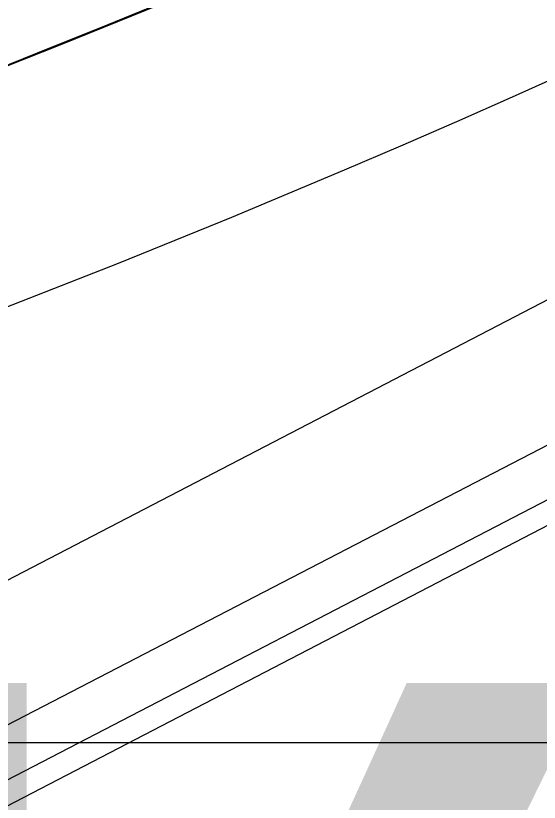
# Model space of a CAD drawing. Header units: millimetres. Extents: x 0 to 636307, y -180975 to 471719.
# Drawn here: x 578262 to 578706, y -58607 to -57940 of the extents above; entities that cross this region are included whole.
import ezdxf
from ezdxf.enums import TextEntityAlignment as Align

# ---------------------------------------------------------------- set-up
doc = ezdxf.new("R2018")
doc.units = ezdxf.units.MM
doc.linetypes.add('CENTER', pattern=[2, 1.25, -0.25, 0.25, -0.25])
for name, color, linetype, lineweight in [('АР_Маркер экспликации', 239, 'Continuous', 13), ('АР_Номер помещения', 250, 'Continuous', 9), ('АР_Оси', 7, 'Continuous', 25), ('АР_Подоконники', 163, 'Continuous', 9), ('АР_Размеры дверей', 15, 'Continuous', 0), ('АР_Сущ Несущая стена', 250, 'Continuous', 50), ('ТОНКАЯ', 253, 'Continuous', 0)]:
    doc.layers.add(name, color=color, linetype=linetype, lineweight=lineweight)
doc.layers.add('АР_Названия помещений', color=124, linetype='Continuous', lineweight=5, plot=False)
doc.layers.add('АР_Помещения_площадь', color=19, linetype='Continuous', lineweight=9, plot=False)
doc.layers.get('АР_Размеры дверей').off()
doc.styles.add('ISOCPEUR', font='', dxfattribs={"height": 250})
doc.styles.get("Standard").update_dxf_attribs({"font": 'GOST.TTF'})
doc.styles.get('ISOCPEUR').set_extended_font_data('ISOCPEUR', italic=True)

# ---------------------------------------------------------------- blocks, each defined once
blk = doc.blocks.new('*U86')
at = {"color": 7, "style": 'ISOCPEUR', "width": 0.7, "flags": 1}
blk.add_attdef('КАТЕГОРИЯ', (-499.17, -2092.19), '', height=250, dxfattribs=at)
at = {"layer": 'АР_Номер помещения', "color": 7, "style": 'ISOCPEUR', "width": 0.7}
blk.add_attdef('НОМЕР_ПОМЕЩЕНИЯ', text='', height=300, dxfattribs=at).set_placement((-517.55, 1402.82), align=Align.MIDDLE_CENTER)
at = {"layer": 'АР_Помещения_площадь', "color": 7, "lineweight": 30, "width": 0.7, "flags": 104}
blk.add_attdef('ИМЯ_ПОМЕЩЕНИЯ', text='', height=100, dxfattribs=at).set_placement((157.63, 1217.14), align=Align.MIDDLE_CENTER)
at = {"layer": 'АР_Помещения_площадь', "color": 7, "style": 'ISOCPEUR', "width": 0.7}
blk.add_attdef('ПЛОЩАДЬ_ПОМЕЩЕНИЯ', text='', height=200, dxfattribs=at).set_placement((-318.46, 582.58), align=Align.MIDDLE_RIGHT)
blk = doc.blocks.new('*U84')
at = {"color": 7, "style": 'ISOCPEUR', "width": 0.7, "flags": 1}
blk.add_attdef('КАТЕГОРИЯ', (-499.17, -2092.19), '', height=250, dxfattribs=at)
at = {"layer": 'АР_Номер помещения', "color": 7, "style": 'ISOCPEUR', "width": 0.7}
blk.add_attdef('НОМЕР_ПОМЕЩЕНИЯ', text='', height=300, dxfattribs=at).set_placement((-13874.5, 6637.55), align=Align.MIDDLE_CENTER)
at = {"layer": 'АР_Помещения_площадь', "color": 7, "lineweight": 30, "width": 0.7, "flags": 104}
blk.add_attdef('ИМЯ_ПОМЕЩЕНИЯ', text='', height=100, dxfattribs=at).set_placement((157.63, 1217.14), align=Align.MIDDLE_CENTER)
at = {"layer": 'АР_Помещения_площадь', "color": 7, "style": 'ISOCPEUR', "width": 0.7}
blk.add_attdef('ПЛОЩАДЬ_ПОМЕЩЕНИЯ', text='', height=200, dxfattribs=at).set_placement((-12654.58, 407.67), align=Align.MIDDLE_RIGHT)
blk = doc.blocks.new('*U82')
at = {"color": 7, "style": 'ISOCPEUR', "width": 0.7, "flags": 1}
blk.add_attdef('КАТЕГОРИЯ', (-499.17, -2092.19), '', height=250, dxfattribs=at)
at = {"layer": 'АР_Номер помещения', "color": 7, "style": 'ISOCPEUR', "width": 0.7}
blk.add_attdef('НОМЕР_ПОМЕЩЕНИЯ', text='', height=300, dxfattribs=at).set_placement((-17424.9, 1870.77), align=Align.MIDDLE_CENTER)
at = {"layer": 'АР_Помещения_площадь', "color": 7, "lineweight": 30, "width": 0.7, "flags": 104}
blk.add_attdef('ИМЯ_ПОМЕЩЕНИЯ', text='', height=100, dxfattribs=at).set_placement((157.63, 1217.14), align=Align.MIDDLE_CENTER)
at = {"layer": 'АР_Помещения_площадь', "color": 7, "style": 'ISOCPEUR', "width": 0.7}
blk.add_attdef('ПЛОЩАДЬ_ПОМЕЩЕНИЯ', text='', height=200, dxfattribs=at).set_placement((-12452.81, 399.36), align=Align.MIDDLE_RIGHT)
blk = doc.blocks.new('A$Cd39b9c29')
at = {"color": 5, "ltscale": 150}
for p, q in [((2578.97, -4736.93), (225.75, -5964.71)), ((2712.93, -4791.12), (270.47, -6064.23)), ((2737.19, -4824.67), (287.36, -6102.09)), ((2748.21, -4839.88), (305.64, -6114.63))]:
    blk.add_line(p, q, dxfattribs=at)
blk = doc.blocks.new('A$Cec9b444d')
at = {"layer": 'ТОНКАЯ', "ltscale": 100, "rotation": 359.8999999999999}
blk.add_blockref('A$Cd39b9c29', (-19.13, 2.91), dxfattribs=at)

msp = doc.modelspace()

# ---------------------------------------------------------------- linework, layer by layer
at = {"layer": 'АР_Оси', "linetype": 'CENTER', "lineweight": 9, "ltscale": 1000}
msp.add_line((547718.2, -58556.44), (630896.6, -58556.44), dxfattribs=at)
at = {"layer": 'АР_Подоконники', "lineweight": 9, "ltscale": 100}
for centre, radius, start, end in [((574980.41, -49678.57), 8924.05, 271.108834, 356.403957), ((574970.05, -49666.21), 8940.17, 271.691254, 356.329081)]:
    msp.add_arc(centre, radius, start, end, dxfattribs=at)
at = {"layer": 'АР_Сущ Несущая стена', "lineweight": 9, "ltscale": 100}
for centre, radius, start, end in [((574961.78, -49654.55), 9144.28, 272.820638, 356.288731), ((574969.45, -49672.54), 9778.65, 272.592548, 356.635391)]:
    msp.add_arc(centre, radius, start, end, dxfattribs=at)

# ---------------------------------------------------------------- block references
at = {"layer": 'АР_Маркер экспликации', "lineweight": 9}
ref = msp.add_blockref('*U86', (576088.72, -51962.35), dxfattribs=at)
lines = msp.add_mtext('\\W0.8000;Коридор и рекреация (основная и старшая школа)', dxfattribs={"layer": 'АР_Названия помещений', "insert": (576435.74, -53236.95), "char_height": 6239.8004, "width": 926.94, "attachment_point": 1})
ref.add_attrib('ИМЯ_ПОМЕЩЕНИЯ', '', (576435.74, -53236.95), dxfattribs={"flags": 104}).embed_mtext(lines)
ref = msp.add_blockref('*U84', (571975.85, -58284.72), dxfattribs=at)
lines = msp.add_mtext('\\W0.8000;Кабинет материальной технологии тип 2', dxfattribs={"layer": 'АР_Названия помещений', "insert": (558141.6, -53476.98), "char_height": 4891.9555, "width": 926.94, "attachment_point": 1})
ref.add_attrib('ИМЯ_ПОМЕЩЕНИЯ', '', (558141.6, -53476.98), dxfattribs={"flags": 104}).embed_mtext(lines)
ref = msp.add_blockref('*U82', (583931.35, -58709.29), dxfattribs=at)
lines = msp.add_mtext('\\W0.8000;Артистическая', dxfattribs={"layer": 'АР_Названия помещений', "insert": (569013.1, -58139.96), "char_height": 1576.7822, "width": 926.94, "attachment_point": 1})
ref.add_attrib('ИМЯ_ПОМЕЩЕНИЯ', '', (569013.1, -58139.96), dxfattribs={"flags": 104}).embed_mtext(lines)
at = {"layer": 'АР_Размеры дверей', "lineweight": 9, "ltscale": 100}
msp.add_blockref('A$Cec9b444d', (577849.71, -52565.47), dxfattribs=at)

doc.saveas('drawing.dxf')
